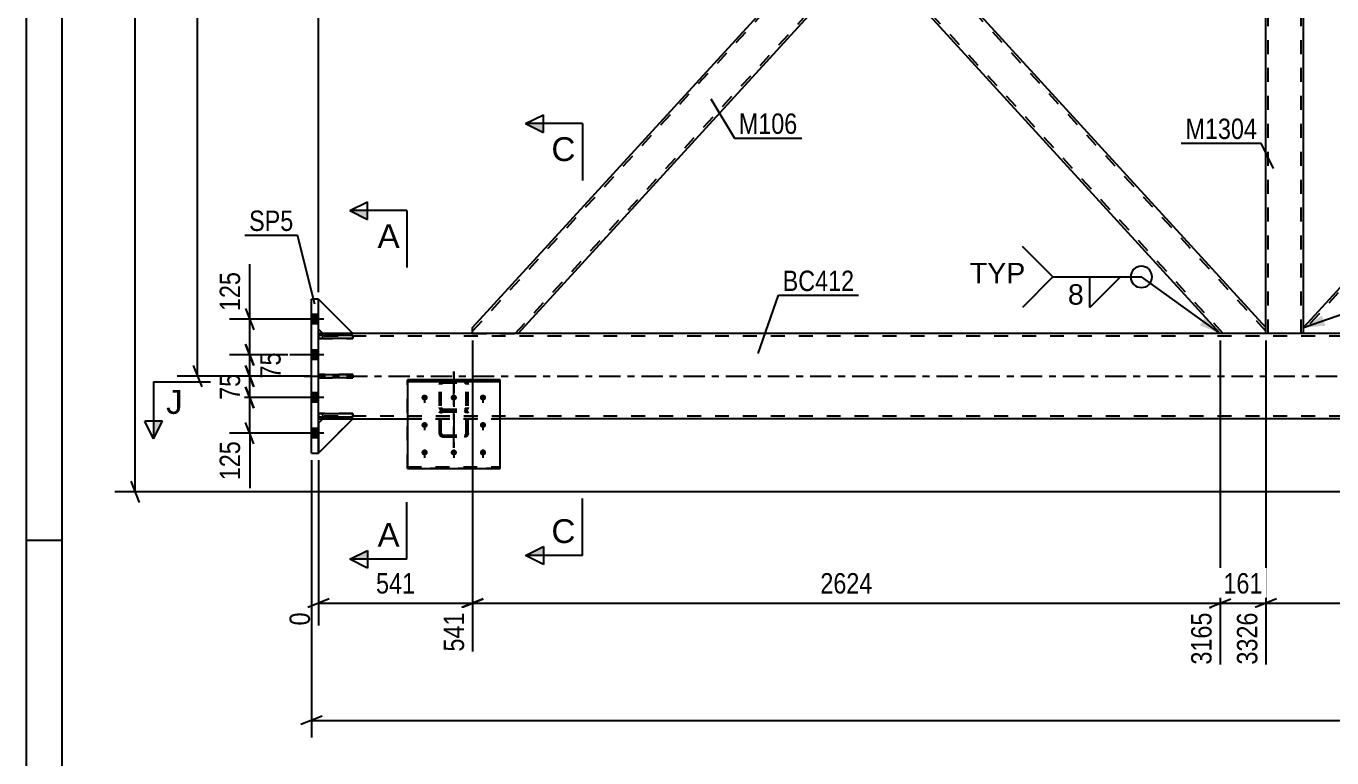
# Model space of a CAD drawing. Header units: millimetres. Extents: x -81 to 760, y -449 to 145.
# Drawn here: x -81.1 to 102.3, y -181.2 to -78.5 of the extents above; entities that cross this region are included whole.
import ezdxf

# ---------------------------------------------------------------- set-up
doc = ezdxf.new("R2010")
doc.units = ezdxf.units.MM
doc.linetypes.add('DXK_LINE_DOT2', pattern=[3.9198, 1.9599, -1.9599])
doc.linetypes.add('DXK_LINE_DOT3', pattern=[5.9187, 2.979, -0.9799, 0.9799, -0.9799])
doc.styles.add('Arial', font='ARIAL.TTF', dxfattribs={"height": 0.2})
doc.styles.add('Arial Narrow', font='ARIALN.TTF', dxfattribs={"height": 0.2})

# ---------------------------------------------------------------- blocks, each defined once
blk = doc.blocks.new('Unknown-122571161-1134')
at = {"color": 5, "linetype": 'Continuous'}
for p, q in [((-81.05, 145.34), (-81.05, -448.66)), ((-76.05, 140.34), (-76.05, -443.66)), ((-76.05, -150.66), (-81.05, -150.66))]:
    blk.add_line(p, q, dxfattribs=at)
blk = doc.blocks.new('Part-122571161-3397 - 3322')
at = {"color": 7, "linetype": 'DXK_LINE_DOT2'}
for p, q in [((-35.2, -132.86), (-40, -132.86)), ((-40, -132.86), (-40, -133.34)), ((-40, -133.34), (-35.2, -133.34)), ((-39.4, -133.34), (-39.4, -132.86)), ((-35.2, -133.34), (-35.2, -132.86))]:
    blk.add_line(p, q, dxfattribs=at)
blk = doc.blocks.new('Part-122571161-3412 - 3322')
at = {"color": 2, "linetype": 'Continuous'}
for p, q in [((-40, -127.84), (-40, -127.36)), ((-40, -127.36), (-35.2, -127.36)), ((-35.2, -127.84), (-40, -127.84)), ((-35.2, -127.36), (-35.2, -127.84))]:
    blk.add_line(p, q, dxfattribs=at)
at = {"color": 7, "linetype": 'DXK_LINE_DOT2'}
blk.add_line((-39.4, -127.84), (-39.4, -127.36), dxfattribs=at)
blk = doc.blocks.new('Part-122571161-3415 - 3322')
at = {"color": 2, "linetype": 'Continuous'}
for p, q in [((-40, -121), (-40, -116.8)), ((-40, -116.8), (-35.2, -121.6)), ((-39.4, -121.6), (-40, -121)), ((-35.2, -121.6), (-39.4, -121.6))]:
    blk.add_line(p, q, dxfattribs=at)
blk = doc.blocks.new('Part-122571161-3418 - 3322')
at = {"color": 7, "linetype": 'DXK_LINE_DOT2'}
for p, q in [((-40, -121), (-40, -116.8)), ((-40, -116.8), (-35.2, -121.6)), ((-39.4, -121.6), (-40, -121)), ((-35.2, -121.6), (-39.4, -121.6))]:
    blk.add_line(p, q, dxfattribs=at)
blk = doc.blocks.new('Bolt-122571161-3487 - 3322')
at = {"color": 1, "linetype": 'DXK_LINE_DOT2'}
for p, q in [((-25.1, -130.21), (-25.1, -131.35)), ((-21, -130.21), (-21, -131.35)), ((-16.9, -130.21), (-16.9, -131.35)), ((-25.1, -134.07), (-25.1, -135.2)), ((-16.9, -134.07), (-16.9, -135.2)), ((-25.1, -137.92), (-25.1, -139.05)), ((-21, -137.92), (-21, -139.05)), ((-16.9, -137.92), (-16.9, -139.05))]:
    blk.add_line(p, q, dxfattribs=at)
blk = doc.blocks.new('Part-122571161-3400 - 3322')
at = {"color": 7, "linetype": 'DXK_LINE_DOT2'}
for p, q in [((-35.2, -121.86), (-40, -121.86)), ((-40, -121.86), (-40, -122.34)), ((-40, -122.34), (-35.2, -122.34)), ((-39.4, -122.34), (-39.4, -121.86)), ((-35.2, -122.34), (-35.2, -121.86))]:
    blk.add_line(p, q, dxfattribs=at)
blk = doc.blocks.new('Part-122571161-3403 - 3322')
at = {"color": 7, "linetype": 'DXK_LINE_DOT2'}
for p, q in [((-35.2, -127.36), (-40, -127.36)), ((-40, -127.36), (-40, -127.84)), ((-40, -127.84), (-35.2, -127.84)), ((-39.4, -127.84), (-39.4, -127.36)), ((-35.2, -127.84), (-35.2, -127.36))]:
    blk.add_line(p, q, dxfattribs=at)
blk = doc.blocks.new('Part-122571161-3406 - 3322')
at = {"color": 2, "linetype": 'Continuous'}
for p, q in [((-40, -133.34), (-40, -132.86)), ((-40, -132.86), (-35.2, -132.86)), ((-35.2, -133.34), (-40, -133.34)), ((-35.2, -132.86), (-35.2, -133.34))]:
    blk.add_line(p, q, dxfattribs=at)
at = {"color": 7, "linetype": 'DXK_LINE_DOT2'}
blk.add_line((-39.4, -133.34), (-39.4, -132.86), dxfattribs=at)
blk = doc.blocks.new('Part-122571161-3409 - 3322')
at = {"color": 2, "linetype": 'Continuous'}
for p, q in [((-40, -122.34), (-40, -121.86)), ((-40, -121.86), (-35.2, -121.86)), ((-35.2, -122.34), (-40, -122.34)), ((-35.2, -121.86), (-35.2, -122.34))]:
    blk.add_line(p, q, dxfattribs=at)
at = {"color": 7, "linetype": 'DXK_LINE_DOT2'}
blk.add_line((-39.4, -122.34), (-39.4, -121.86), dxfattribs=at)
blk = doc.blocks.new('Part-122571161-3421 - 3322')
at = {"color": 2, "linetype": 'Continuous'}
for p, q in [((-39.4, -133.6), (-40, -134.2)), ((-40, -138.4), (-35.2, -133.6)), ((-39.4, -133.6), (-35.2, -133.6)), ((-40, -134.2), (-40, -138.4))]:
    blk.add_line(p, q, dxfattribs=at)
blk = doc.blocks.new('Part-122571161-3424 - 3322')
at = {"color": 7, "linetype": 'DXK_LINE_DOT2'}
for p, q in [((-39.4, -133.6), (-40, -134.2)), ((-40, -138.4), (-35.2, -133.6)), ((-35.2, -133.6), (-39.4, -133.6)), ((-40, -134.2), (-40, -138.4))]:
    blk.add_line(p, q, dxfattribs=at)
blk = doc.blocks.new('Bolt-122571161-3486 - 3322')
at = {"linetype": 'Continuous'}
for points in [[(-25.1, -130.2), (-25.01, -130.21), (-24.92, -130.23), (-24.84, -130.28), (-24.77, -130.33), (-24.72, -130.4), (-24.68, -130.48), (-24.66, -130.57), (-24.66, -130.65), (-24.68, -130.74), (-24.72, -130.82), (-24.77, -130.89), (-24.84, -130.94), (-24.92, -130.99), (-25.01, -131.01), (-25.1, -131.02), (-25.19, -131.01), (-25.28, -130.99), (-25.36, -130.94), (-25.43, -130.89), (-25.48, -130.82), (-25.52, -130.74), (-25.54, -130.65), (-25.54, -130.57), (-25.52, -130.48), (-25.48, -130.4), (-25.43, -130.33), (-25.36, -130.28), (-25.28, -130.23), (-25.19, -130.21)], [(-21, -130.2), (-20.91, -130.21), (-20.82, -130.23), (-20.74, -130.28), (-20.67, -130.33), (-20.62, -130.4), (-20.58, -130.48), (-20.56, -130.57), (-20.56, -130.65), (-20.58, -130.74), (-20.62, -130.82), (-20.67, -130.89), (-20.74, -130.94), (-20.82, -130.99), (-20.91, -131.01), (-21, -131.02), (-21.09, -131.01), (-21.18, -130.99), (-21.26, -130.94), (-21.33, -130.89), (-21.38, -130.82), (-21.42, -130.74), (-21.44, -130.65), (-21.44, -130.57), (-21.42, -130.48), (-21.38, -130.4), (-21.33, -130.33), (-21.26, -130.28), (-21.18, -130.23), (-21.09, -130.21)], [(-16.9, -130.2), (-16.81, -130.21), (-16.72, -130.23), (-16.64, -130.28), (-16.57, -130.33), (-16.52, -130.4), (-16.48, -130.48), (-16.46, -130.57), (-16.46, -130.65), (-16.48, -130.74), (-16.52, -130.82), (-16.57, -130.89), (-16.64, -130.94), (-16.72, -130.99), (-16.81, -131.01), (-16.9, -131.02), (-16.99, -131.01), (-17.08, -130.99), (-17.16, -130.94), (-17.23, -130.89), (-17.28, -130.82), (-17.32, -130.74), (-17.34, -130.65), (-17.34, -130.57), (-17.32, -130.48), (-17.28, -130.4), (-17.23, -130.33), (-17.16, -130.28), (-17.08, -130.23), (-16.99, -130.21)], [(-25.1, -134.05), (-25.01, -134.06), (-24.92, -134.09), (-24.84, -134.13), (-24.77, -134.19), (-24.72, -134.26), (-24.68, -134.34), (-24.66, -134.42), (-24.66, -134.51), (-24.68, -134.59), (-24.72, -134.67), (-24.77, -134.74), (-24.84, -134.8), (-24.92, -134.84), (-25.01, -134.87), (-25.1, -134.88), (-25.19, -134.87), (-25.28, -134.84), (-25.36, -134.8), (-25.43, -134.74), (-25.48, -134.67), (-25.52, -134.59), (-25.54, -134.51), (-25.54, -134.42), (-25.52, -134.34), (-25.48, -134.26), (-25.43, -134.19), (-25.36, -134.13), (-25.28, -134.09), (-25.19, -134.06)], [(-16.9, -134.05), (-16.81, -134.06), (-16.72, -134.09), (-16.64, -134.13), (-16.57, -134.19), (-16.52, -134.26), (-16.48, -134.34), (-16.46, -134.42), (-16.46, -134.51), (-16.48, -134.59), (-16.52, -134.67), (-16.57, -134.74), (-16.64, -134.8), (-16.72, -134.84), (-16.81, -134.87), (-16.9, -134.88), (-16.99, -134.87), (-17.08, -134.84), (-17.16, -134.8), (-17.23, -134.74), (-17.28, -134.67), (-17.32, -134.59), (-17.34, -134.51), (-17.34, -134.42), (-17.32, -134.34), (-17.28, -134.26), (-17.23, -134.19), (-17.16, -134.13), (-17.08, -134.09), (-16.99, -134.06)], [(-25.1, -137.9), (-25.01, -137.91), (-24.92, -137.94), (-24.84, -137.98), (-24.77, -138.04), (-24.72, -138.11), (-24.68, -138.19), (-24.66, -138.27), (-24.66, -138.36), (-24.68, -138.44), (-24.72, -138.52), (-24.77, -138.59), (-24.84, -138.65), (-24.92, -138.69), (-25.01, -138.72), (-25.1, -138.73), (-25.19, -138.72), (-25.28, -138.69), (-25.36, -138.65), (-25.43, -138.59), (-25.48, -138.52), (-25.52, -138.44), (-25.54, -138.36), (-25.54, -138.27), (-25.52, -138.19), (-25.48, -138.11), (-25.43, -138.04), (-25.36, -137.98), (-25.28, -137.94), (-25.19, -137.91)], [(-21, -137.9), (-20.91, -137.91), (-20.82, -137.94), (-20.74, -137.98), (-20.67, -138.04), (-20.62, -138.11), (-20.58, -138.19), (-20.56, -138.27), (-20.56, -138.36), (-20.58, -138.44), (-20.62, -138.52), (-20.67, -138.59), (-20.74, -138.65), (-20.82, -138.69), (-20.91, -138.72), (-21, -138.73), (-21.09, -138.72), (-21.18, -138.69), (-21.26, -138.65), (-21.33, -138.59), (-21.38, -138.52), (-21.42, -138.44), (-21.44, -138.36), (-21.44, -138.27), (-21.42, -138.19), (-21.38, -138.11), (-21.33, -138.04), (-21.26, -137.98), (-21.18, -137.94), (-21.09, -137.91)], [(-16.9, -137.9), (-16.81, -137.91), (-16.72, -137.94), (-16.64, -137.98), (-16.57, -138.04), (-16.52, -138.11), (-16.48, -138.19), (-16.46, -138.27), (-16.46, -138.36), (-16.48, -138.44), (-16.52, -138.52), (-16.57, -138.59), (-16.64, -138.65), (-16.72, -138.69), (-16.81, -138.72), (-16.9, -138.73), (-16.99, -138.72), (-17.08, -138.69), (-17.16, -138.65), (-17.23, -138.59), (-17.28, -138.52), (-17.32, -138.44), (-17.34, -138.36), (-17.34, -138.27), (-17.32, -138.19), (-17.28, -138.11), (-17.23, -138.04), (-17.16, -137.98), (-17.08, -137.94), (-16.99, -137.91)]]:
    blk.add_hatch(color=1, dxfattribs=at).paths.add_polyline_path(points)
at = {"color": 1, "linetype": 'Continuous'}
for p, q in [((-25.1, -130.21), (-25.1, -131.35)), ((-21, -130.21), (-21, -131.35)), ((-16.9, -130.21), (-16.9, -131.35)), ((-25.1, -134.07), (-25.1, -135.2)), ((-16.9, -134.07), (-16.9, -135.2)), ((-25.1, -137.92), (-25.1, -139.05)), ((-21, -137.92), (-21, -139.05)), ((-16.9, -137.92), (-16.9, -139.05))]:
    blk.add_line(p, q, dxfattribs=at)
blk = doc.blocks.new('Bolt-122571161-3495 - 3322')
at = {"linetype": 'Continuous'}
for points in [[(-41, -118.94), (-41, -120.26), (-40, -120.26), (-40, -118.94)], [(-41, -118.94), (-41, -120.26), (-40, -120.26), (-40, -118.94)], [(-41, -118.94), (-41, -120.26), (-40, -120.26), (-40, -118.94)], [(-41, -123.94), (-41, -125.26), (-40, -125.26), (-40, -123.94)], [(-41, -123.94), (-41, -125.26), (-40, -125.26), (-40, -123.94)], [(-41, -129.94), (-41, -131.26), (-40, -131.26), (-40, -129.94)], [(-41, -129.94), (-41, -131.26), (-40, -131.26), (-40, -129.94)], [(-41, -134.94), (-41, -136.26), (-40, -136.26), (-40, -134.94)], [(-41, -134.94), (-41, -136.26), (-40, -136.26), (-40, -134.94)], [(-41, -134.94), (-41, -136.26), (-40, -136.26), (-40, -134.94)]]:
    blk.add_hatch(color=1, dxfattribs=at).paths.add_polyline_path(points)
at = {"color": 1, "linetype": 'Continuous'}
for p, q in [((-40, -118.94), (-41, -118.94)), ((-40, -118.94), (-41, -118.94)), ((-40, -118.94), (-41, -118.94)), ((-39.24, -119.6), (-44, -119.6)), ((-39.24, -119.6), (-44, -119.6)), ((-39.24, -119.6), (-44, -119.6)), ((-40, -120.26), (-41, -120.26)), ((-40, -120.26), (-41, -120.26)), ((-40, -120.26), (-41, -120.26)), ((-39.24, -124.6), (-44, -124.6)), ((-39.24, -124.6), (-44, -124.6)), ((-40, -123.94), (-41, -123.94)), ((-40, -123.94), (-41, -123.94)), ((-40, -125.26), (-41, -125.26)), ((-40, -125.26), (-41, -125.26)), ((-40, -129.94), (-41, -129.94)), ((-40, -129.94), (-41, -129.94)), ((-39.24, -130.6), (-44, -130.6)), ((-39.24, -130.6), (-44, -130.6)), ((-40, -131.26), (-41, -131.26)), ((-40, -131.26), (-41, -131.26)), ((-39.24, -135.6), (-44, -135.6)), ((-39.24, -135.6), (-44, -135.6)), ((-39.24, -135.6), (-44, -135.6)), ((-40, -134.94), (-41, -134.94)), ((-40, -134.94), (-41, -134.94)), ((-40, -134.94), (-41, -134.94)), ((-40, -136.26), (-41, -136.26)), ((-40, -136.26), (-41, -136.26)), ((-40, -136.26), (-41, -136.26))]:
    blk.add_line(p, q, dxfattribs=at)
blk = doc.blocks.new('Part-122571161-3526 - 3322')
at = {"color": 2, "linetype": 'Continuous'}
for p, q in [((578.17, -121.6), (-40, -121.6)), ((-40, -133.6), (-39.4, -133.6)), ((-35.2, -133.6), (-27.5, -133.6)), ((196.29, -133.6), (-14.5, -133.6))]:
    blk.add_line(p, q, dxfattribs=at)
at = {"color": 7, "linetype": 'DXK_LINE_DOT2'}
for p, q in [((-40, -133.6), (-40, -121.6)), ((578.17, -122), (-40, -122)), ((578.17, -133.2), (-40, -133.2)), ((-39.4, -133.6), (-35.2, -133.6)), ((578.17, -133.6), (-27.5, -133.6)), ((-27.5, -133.6), (-14.5, -133.6))]:
    blk.add_line(p, q, dxfattribs=at)
at = {"color": 7, "linetype": 'DXK_LINE_DOT3'}
blk.add_line((-42, -127.6), (578.17, -127.6), dxfattribs=at)
blk = doc.blocks.new('Part-122571161-3677 - 3322')
at = {"color": 7, "linetype": 'DXK_LINE_DOT2'}
for p, q in [((-22.7, -128.3), (-22.52, -128.26)), ((-22.52, -128.26), (-19.48, -128.26)), ((-19.48, -128.26), (-19.3, -128.3)), ((-23, -128.77), (-22.96, -128.58)), ((-23, -135.67), (-23, -128.77)), ((-22.74, -128.67), (-22.76, -128.77)), ((-22.76, -135.67), (-22.76, -128.77)), ((-22.69, -128.59), (-22.74, -128.67)), ((-22.61, -128.54), (-22.69, -128.59)), ((-22.52, -128.52), (-22.61, -128.54)), ((-22.52, -128.52), (-19.48, -128.52)), ((-19.39, -128.54), (-19.48, -128.52)), ((-19.31, -128.59), (-19.39, -128.54)), ((-19.26, -128.67), (-19.31, -128.59)), ((-19.24, -128.77), (-19.26, -128.67)), ((-19.24, -135.67), (-19.24, -128.77)), ((-19.04, -128.58), (-19, -128.77)), ((-19, -135.67), (-19, -128.77)), ((-22.96, -132.2), (-23, -132.01)), ((-22.76, -132.01), (-22.74, -132.1)), ((-19.26, -132.1), (-19.24, -132.01)), ((-19, -132.01), (-19.04, -132.2)), ((-22.96, -132.64), (-23, -132.82)), ((-22.86, -132.5), (-22.96, -132.64)), ((-22.7, -132.4), (-22.86, -132.5)), ((-22.76, -132.82), (-22.74, -132.73)), ((-22.74, -132.1), (-22.69, -132.19)), ((-22.74, -132.73), (-22.69, -132.66)), ((-22.52, -132.36), (-22.7, -132.4)), ((-22.52, -132.52), (-22.7, -132.48)), ((-22.69, -132.19), (-22.61, -132.24)), ((-22.69, -132.66), (-22.61, -132.61)), ((-22.61, -132.24), (-22.52, -132.26)), ((-22.61, -132.61), (-22.52, -132.59)), ((-22.52, -132.26), (-19.48, -132.26)), ((-22.52, -132.36), (-19.48, -132.36)), ((-22.52, -132.52), (-19.48, -132.52)), ((-22.52, -132.59), (-19.48, -132.59)), ((-19.48, -132.26), (-19.39, -132.24)), ((-19.3, -132.4), (-19.48, -132.36)), ((-19.3, -132.48), (-19.48, -132.52)), ((-19.48, -132.59), (-19.39, -132.61)), ((-19.39, -132.24), (-19.31, -132.19)), ((-19.39, -132.61), (-19.31, -132.66)), ((-19.31, -132.19), (-19.26, -132.1)), ((-19.31, -132.66), (-19.26, -132.73)), ((-19.14, -132.5), (-19.3, -132.4)), ((-19.26, -132.73), (-19.24, -132.82)), ((-19.04, -132.64), (-19.14, -132.5)), ((-19, -132.82), (-19.04, -132.64)), ((-23, -135.67), (-22.96, -135.85)), ((-22.74, -135.76), (-22.76, -135.67)), ((-19.24, -135.67), (-19.26, -135.76)), ((-19.04, -135.85), (-19, -135.67)), ((-22.96, -135.85), (-22.86, -135.99)), ((-22.86, -135.99), (-22.7, -136.09)), ((-22.69, -135.83), (-22.74, -135.76)), ((-22.7, -136.09), (-22.52, -136.12)), ((-22.61, -135.88), (-22.69, -135.83)), ((-22.52, -135.9), (-22.61, -135.88)), ((-22.52, -135.9), (-19.48, -135.9)), ((-22.52, -136.12), (-19.48, -136.12)), ((-19.39, -135.88), (-19.48, -135.9)), ((-19.48, -136.12), (-19.3, -136.09)), ((-19.31, -135.83), (-19.39, -135.88)), ((-19.26, -135.76), (-19.31, -135.83)), ((-19.3, -136.09), (-19.14, -135.99)), ((-19.14, -135.99), (-19.04, -135.85))]:
    blk.add_line(p, q, dxfattribs=at)
at = {"color": 7, "linetype": 'DXK_LINE_DOT3'}
blk.add_line((-21, -126.97), (-21, -137.66), dxfattribs=at)
at = {"color": 7, "linetype": 'DXK_LINE_DOT2'}
for centre, start, end in [((-22.5, -128.75), 114.3199, 159.2417), ((-19.5, -128.75), 20.7583, 65.6801), ((-22.5, -132.03), 200.7583, 245.6801), ((-19.5, -132.03), 294.3199, 339.2417)]:
    blk.add_arc(centre, 0.496, start, end, dxfattribs=at)
blk = doc.blocks.new('Part-122571161-3568 - 3322')
at = {"color": 2, "linetype": 'Continuous'}
for p, q in [((-14.5, -128.14), (-27.5, -128.14)), ((-27.5, -128.14), (-27.5, -140.57)), ((-14.5, -140.57), (-14.5, -128.14)), ((-27.5, -128.36), (-14.5, -128.36)), ((-27.5, -140.57), (-14.5, -140.57))]:
    blk.add_line(p, q, dxfattribs=at)
at = {"color": 7, "linetype": 'DXK_LINE_DOT2'}
blk.add_line((-27.5, -140.35), (-14.5, -140.35), dxfattribs=at)
blk = doc.blocks.new('Part-122571161-3571 - 3322')
at = {"color": 7, "linetype": 'DXK_LINE_DOT2'}
for p, q in [((-27.5, -140.57), (-27.5, -128.14)), ((-14.5, -128.14), (-27.5, -128.14)), ((-14.5, -140.57), (-14.5, -128.14)), ((-27.5, -128.36), (-14.5, -128.36)), ((-27.5, -140.35), (-14.5, -140.35)), ((-14.5, -140.57), (-27.5, -140.57))]:
    blk.add_line(p, q, dxfattribs=at)
blk = doc.blocks.new('Part-122571161-3574 - 3322')
at = {"color": 7, "linetype": 'DXK_LINE_DOT2'}
for p, q in [((-22.52, -128.26), (-22.7, -128.3)), ((-22.52, -128.26), (-19.48, -128.26)), ((-19.3, -128.3), (-19.48, -128.26)), ((-22.96, -128.58), (-23, -128.77)), ((-23, -135.67), (-23, -128.77)), ((-22.76, -128.77), (-22.74, -128.67)), ((-22.76, -135.67), (-22.76, -128.77)), ((-22.74, -128.67), (-22.69, -128.59)), ((-22.69, -128.59), (-22.61, -128.54)), ((-22.61, -128.54), (-22.52, -128.52)), ((-22.52, -128.52), (-19.48, -128.52)), ((-19.48, -128.52), (-19.39, -128.54)), ((-19.39, -128.54), (-19.31, -128.59)), ((-19.31, -128.59), (-19.26, -128.67)), ((-19.26, -128.67), (-19.24, -128.77)), ((-19.24, -135.67), (-19.24, -128.77)), ((-19, -128.77), (-19.04, -128.58)), ((-19, -135.67), (-19, -128.77)), ((-23, -132.01), (-22.96, -132.2)), ((-22.74, -132.1), (-22.76, -132.01)), ((-19.24, -132.01), (-19.26, -132.1)), ((-19.04, -132.2), (-19, -132.01)), ((-23, -132.82), (-22.96, -132.64)), ((-22.96, -132.64), (-22.86, -132.5)), ((-22.86, -132.5), (-22.7, -132.4)), ((-22.74, -132.73), (-22.76, -132.82)), ((-22.69, -132.19), (-22.74, -132.1)), ((-22.69, -132.66), (-22.74, -132.73)), ((-22.7, -132.4), (-22.52, -132.37)), ((-22.7, -132.48), (-22.52, -132.52)), ((-22.61, -132.24), (-22.69, -132.19)), ((-22.61, -132.61), (-22.69, -132.66)), ((-22.52, -132.26), (-22.61, -132.24)), ((-22.52, -132.59), (-22.61, -132.61)), ((-22.52, -132.26), (-19.48, -132.26)), ((-22.52, -132.37), (-19.48, -132.37)), ((-22.52, -132.52), (-19.48, -132.52)), ((-22.52, -132.59), (-19.48, -132.59)), ((-19.39, -132.24), (-19.48, -132.26)), ((-19.48, -132.37), (-19.3, -132.4)), ((-19.48, -132.52), (-19.3, -132.48)), ((-19.39, -132.61), (-19.48, -132.59)), ((-19.31, -132.19), (-19.39, -132.24)), ((-19.31, -132.66), (-19.39, -132.61)), ((-19.26, -132.1), (-19.31, -132.19)), ((-19.26, -132.73), (-19.31, -132.66)), ((-19.3, -132.4), (-19.14, -132.5)), ((-19.24, -132.82), (-19.26, -132.73)), ((-19.14, -132.5), (-19.04, -132.64)), ((-19.04, -132.64), (-19, -132.82)), ((-22.96, -135.85), (-23, -135.67)), ((-22.76, -135.67), (-22.74, -135.76)), ((-19.26, -135.76), (-19.24, -135.67)), ((-19, -135.67), (-19.04, -135.85)), ((-22.86, -135.99), (-22.96, -135.85)), ((-22.7, -136.09), (-22.86, -135.99)), ((-22.74, -135.76), (-22.69, -135.83)), ((-22.52, -136.12), (-22.7, -136.09)), ((-22.69, -135.83), (-22.61, -135.88)), ((-22.61, -135.88), (-22.52, -135.9)), ((-22.52, -135.9), (-19.48, -135.9)), ((-22.52, -136.12), (-19.48, -136.12)), ((-19.48, -135.9), (-19.39, -135.88)), ((-19.3, -136.09), (-19.48, -136.12)), ((-19.39, -135.88), (-19.31, -135.83)), ((-19.31, -135.83), (-19.26, -135.76)), ((-19.14, -135.99), (-19.3, -136.09)), ((-19.04, -135.85), (-19.14, -135.99))]:
    blk.add_line(p, q, dxfattribs=at)
at = {"color": 7, "linetype": 'DXK_LINE_DOT3'}
blk.add_line((-21, -137.66), (-21, -126.97), dxfattribs=at)
at = {"color": 7, "linetype": 'DXK_LINE_DOT2'}
for centre, start, end in [((-22.5, -128.75), 114.32, 159.2417), ((-19.5, -128.75), 20.7583, 65.68), ((-22.5, -132.03), 200.7583, 245.68), ((-19.5, -132.03), 294.32, 339.2417)]:
    blk.add_arc(centre, 0.496, start, end, dxfattribs=at)
blk = doc.blocks.new('Part-122571161-3612 - 3322')
at = {"color": 2, "linetype": 'Continuous'}
for p, q in [((-41, -138.4), (-41, -116.8)), ((-40, -116.8), (-41, -116.8)), ((-40, -138.4), (-40, -116.8)), ((-41, -138.4), (-40, -138.4))]:
    blk.add_line(p, q, dxfattribs=at)
blk = doc.blocks.new('Part-122571161-3662 - 3322')
at = {"color": 2, "linetype": 'Continuous'}
for p, q in [((37.77, -67.24), (40.91, -63.8)), ((93.03, -120.8), (40.91, -63.8)), ((37.33, -67.71), (37.77, -67.24)), ((86.6, -121.6), (37.33, -67.71)), ((93.03, -121.6), (93.03, -120.8))]:
    blk.add_line(p, q, dxfattribs=at)
at = {"color": 7, "linetype": 'DXK_LINE_DOT2'}
for p, q in [((93.03, -121.27), (40.69, -64.04)), ((37.37, -67.68), (37.77, -67.24)), ((37.55, -67.48), (37.57, -67.46)), ((87.04, -121.6), (37.55, -67.48)), ((93.03, -121.6), (86.6, -121.6)), ((93.03, -121.6), (93.03, -121.57))]:
    blk.add_line(p, q, dxfattribs=at)
blk = doc.blocks.new('Part-122571161-3702 - 3322')
at = {"color": 7, "linetype": 'DXK_LINE_DOT2'}
for p, q in [((98.31, -6), (93.03, -6)), ((93.03, -6.8), (93.03, -6)), ((93.35, -121.6), (93.35, -6)), ((97.99, -121.6), (97.99, -6)), ((98.31, -6.8), (98.31, -6)), ((93.03, -121.6), (93.03, -120.8)), ((98.31, -121.6), (98.31, -120.8)), ((98.31, -121.6), (93.03, -121.6))]:
    blk.add_line(p, q, dxfattribs=at)
at = {"color": 2, "linetype": 'Continuous'}
for p, q in [((93.03, -120.8), (93.03, -6.8)), ((98.31, -120.8), (98.31, -6.8))]:
    blk.add_line(p, q, dxfattribs=at)
blk = doc.blocks.new('Part-122571161-3752 - 3322')
at = {"color": 7, "linetype": 'DXK_LINE_DOT2'}
for p, q in [((203.7, -6), (98.31, -121.27)), ((209.69, -6.33), (104.3, -121.6)), ((209.69, -6), (203.27, -6)), ((209.69, -6.48), (209.69, -6)), ((154, -59.89), (150.42, -63.8)), ((157.58, -63.8), (154, -67.71)), ((104.73, -121.6), (98.31, -121.6))]:
    blk.add_line(p, q, dxfattribs=at)
at = {"color": 2, "linetype": 'Continuous'}
for p, q in [((203.27, -6), (154, -59.89)), ((209.69, -6.8), (157.58, -63.8)), ((209.69, -6.52), (209.69, -6.48)), ((209.69, -6.8), (209.69, -6.52)), ((150.42, -63.8), (98.31, -120.8)), ((154, -67.71), (104.73, -121.6)), ((98.31, -121.6), (98.31, -120.8))]:
    blk.add_line(p, q, dxfattribs=at)
blk = doc.blocks.new('Part-122571161-3757 - 3322')
at = {"color": 2, "linetype": 'Continuous'}
for p, q in [((-18.36, -120.8), (86.6, -6)), ((93.03, -6.8), (40.91, -63.8)), ((93.03, -6.8), (93.03, -6)), ((-11.94, -121.6), (37.33, -67.71)), ((-18.36, -121.6), (-18.36, -120.8))]:
    blk.add_line(p, q, dxfattribs=at)
at = {"color": 7, "linetype": 'DXK_LINE_DOT2'}
for p, q in [((-18.36, -121.27), (87.04, -6)), ((-12.37, -121.6), (93.03, -6.33)), ((93.03, -6), (86.6, -6)), ((37.33, -67.71), (40.91, -63.8)), ((-18.36, -121.41), (-18.36, -121.39)), ((-18.36, -121.6), (-11.94, -121.6))]:
    blk.add_line(p, q, dxfattribs=at)
blk = doc.blocks.new('StraightDimension-122571161-3794 - 3322')
at = {"color": 7, "linetype": 'Continuous'}
for p, q in [((-50.26, -129.1), (-49.06, -132.1)), ((-43.55, -130.6), (-52.51, -130.6)), ((-49.66, -135.6), (-49.66, -130.6)), ((-43.55, -135.6), (-52.51, -135.6)), ((-49.06, -137.1), (-50.26, -134.1))]:
    blk.add_line(p, q, dxfattribs=at)
at = {"color": 0}
blk.add_wipeout([(-50.41, -136.12), (-54.61, -136.12), (-54.61, -142.81), (-50.41, -142.81)], dxfattribs=at)
at = {"color": 7, "linetype": 'Continuous'}
blk.add_line((-49.66, -135.6), (-49.66, -143.33), dxfattribs=at)
blk.add_line((-49.66, -135.6), (-49.66, -143.33), dxfattribs=at)
at = {"color": 3, "style": 'Arial Narrow'}
blk.add_text('125', height=2.863, rotation=90.0002, dxfattribs=at).set_placement((-51.01, -142.21))
blk = doc.blocks.new('StraightDimension-122571161-3776 - 3322')
at = {"color": 7, "linetype": 'Continuous'}
for p, q in [((-44.29, -124.6), (-52.06, -124.6)), ((-50.26, -123.1), (-49.06, -126.1)), ((-49.66, -127.6), (-49.66, -124.6)), ((-49.06, -129.1), (-50.26, -126.1)), ((-41, -127.6), (-52.06, -127.6))]:
    blk.add_line(p, q, dxfattribs=at)
at = {"color": 0}
blk.add_wipeout([(-44.71, -123.67), (-48.91, -123.67), (-48.91, -128.53), (-44.71, -128.53)], dxfattribs=at)
at = {"color": 3, "style": 'Arial Narrow'}
blk.add_text('75', height=2.863, rotation=90.0002, dxfattribs=at).set_placement((-45.31, -127.93))
blk = doc.blocks.new('StraightDimension-122571161-7955 - 3322')
at = {"color": 7, "linetype": 'Continuous'}
for p, q in [((-18.36, -122.6), (-18.36, -166.25)), ((86.6, -122.6), (86.6, -168.08)), ((-16.86, -158.86), (-19.86, -160.06)), ((-18.36, -159.46), (86.6, -159.46)), ((85.1, -160.06), (88.1, -158.86))]:
    blk.add_line(p, q, dxfattribs=at)
at = {"color": 0}
blk.add_wipeout([(38.38, -158.71), (38.38, -154.51), (29.87, -154.51), (29.87, -158.71)], dxfattribs=at)
at = {"color": 0, "linetype": 'Continuous'}
blk.add_wipeout([(86, -160.16), (81.8, -160.16), (81.8, -168.68), (86, -168.68)], dxfattribs=at)
at = {"color": 3, "style": 'Arial Narrow'}
blk.add_text('2624', height=2.863, dxfattribs=at).set_placement((30.47, -158.11))
at = {"color": 3, "linetype": 'Continuous', "style": 'Arial Narrow'}
blk.add_text('3165', height=2.863, rotation=90.0002, dxfattribs=at).set_placement((85.4, -168.08))
blk = doc.blocks.new('StraightDimension-122571161-7956 - 3322')
at = {"color": 7, "linetype": 'Continuous'}
for p, q in [((-18.36, -122.6), (-18.36, -166.25)), ((-40, -139.4), (-40, -162.59)), ((-38.5, -158.86), (-41.5, -160.06)), ((-40, -159.46), (-18.36, -159.46)), ((-19.86, -160.06), (-16.86, -158.86))]:
    blk.add_line(p, q, dxfattribs=at)
at = {"color": 0}
blk.add_wipeout([(-25.84, -158.71), (-25.84, -154.51), (-32.52, -154.51), (-32.52, -158.71)], dxfattribs=at)
at = {"color": 0, "linetype": 'Continuous'}
for points in [[(-40.6, -160.16), (-44.8, -160.16), (-44.8, -163.19), (-40.6, -163.19)], [(-18.96, -160.16), (-23.16, -160.16), (-23.16, -166.85), (-18.96, -166.85)]]:
    blk.add_wipeout(points, dxfattribs=at)
at = {"color": 3, "style": 'Arial Narrow'}
blk.add_text('541', height=2.863, dxfattribs=at).set_placement((-31.92, -158.11))
at = {"color": 3, "linetype": 'Continuous', "style": 'Arial Narrow'}
for s, height, p in [('0', 2.86, (-41.2, -162.59)), ('541', 2.863, (-19.56, -166.25))]:
    blk.add_text(s, height=height, rotation=90.0002, dxfattribs=at).set_placement(p)
blk = doc.blocks.new('StraightDimension-122571161-3785 - 3322')
at = {"color": 7, "linetype": 'Continuous'}
for p, q in [((-50.26, -126.1), (-49.06, -129.1)), ((-41, -127.6), (-52.51, -127.6)), ((-49.66, -130.6), (-49.66, -127.6)), ((-49.06, -132.1), (-50.26, -129.1)), ((-43.55, -130.6), (-52.51, -130.6))]:
    blk.add_line(p, q, dxfattribs=at)
at = {"color": 0}
blk.add_wipeout([(-50.41, -126.67), (-54.61, -126.67), (-54.61, -131.53), (-50.41, -131.53)], dxfattribs=at)
at = {"color": 3, "style": 'Arial Narrow'}
blk.add_text('75', height=2.863, rotation=90.0002, dxfattribs=at).set_placement((-51.01, -130.93))
blk = doc.blocks.new('StraightDimension-122571161-3886 - 3322')
at = {"color": 7, "linetype": 'Continuous'}
for p, q in [((0, -7), (0, -55.95)), ((-40, -115.8), (-40, -50.7)), ((-38.5, -52.95), (-41.5, -54.15)), ((-1.5, -54.15), (1.5, -52.95)), ((-40, -53.55), (0, -53.55))]:
    blk.add_line(p, q, dxfattribs=at)
at = {"color": 0}
blk.add_wipeout([(-15.74, -52.8), (-15.74, -48.6), (-24.26, -48.6), (-24.26, -52.8)], dxfattribs=at)
at = {"color": 3, "style": 'Arial Narrow'}
blk.add_text('1000', height=2.863, dxfattribs=at).set_placement((-23.66, -52.2))
blk = doc.blocks.new('StraightDimension-122571161-3766 - 3322')
at = {"color": 7, "linetype": 'Continuous'}
for p, q in [((-50.26, -118.1), (-49.06, -121.1)), ((-44, -119.6), (-52.51, -119.6)), ((-49.66, -124.6), (-49.66, -119.6)), ((-44.29, -124.6), (-52.51, -124.6)), ((-49.06, -126.1), (-50.26, -123.1))]:
    blk.add_line(p, q, dxfattribs=at)
at = {"color": 0}
blk.add_wipeout([(-50.41, -112.39), (-54.61, -112.39), (-54.61, -119.07), (-50.41, -119.07)], dxfattribs=at)
at = {"color": 7, "linetype": 'Continuous'}
blk.add_line((-49.66, -119.6), (-49.66, -111.87), dxfattribs=at)
blk.add_line((-49.66, -119.6), (-49.66, -111.87), dxfattribs=at)
at = {"color": 3, "style": 'Arial Narrow'}
blk.add_text('125', height=2.863, rotation=90.0002, dxfattribs=at).set_placement((-51.01, -118.47))
blk = doc.blocks.new('StraightDimension-122571161-3899 - 3322')
at = {"color": 7, "linetype": 'Continuous'}
for p, q in [((-1, 0), (-59.84, 0)), ((-56.39, -1.5), (-57.59, 1.5)), ((-56.99, -127.6), (-56.99, 0)), ((-57.59, -126.1), (-56.39, -129.1)), ((-41, -127.6), (-59.84, -127.6))]:
    blk.add_line(p, q, dxfattribs=at)
at = {"color": 0}
blk.add_wipeout([(-57.74, -59.54), (-61.94, -59.54), (-61.94, -68.06), (-57.74, -68.06)], dxfattribs=at)
at = {"color": 3, "style": 'Arial Narrow'}
blk.add_text('3190', height=2.863, rotation=90.0002, dxfattribs=at).set_placement((-58.34, -67.46))
blk = doc.blocks.new('StraightDimension-122571161-4541 - 3322')
at = {"color": 7, "linetype": 'Continuous'}
for p, q in [((-65.76, -143.83), (-65.76, 6)), ((-66.36, -142.33), (-65.16, -145.33)), ((204.83, -143.83), (-68.61, -143.83))]:
    blk.add_line(p, q, dxfattribs=at)
blk = doc.blocks.new('StraightDimension-122571161-4549 - 3322')
at = {"color": 7, "linetype": 'Continuous'}
for p, q in [((-41, -139.4), (-41, -178.31)), ((-39.5, -175.31), (-42.5, -176.51)), ((-41, -175.91), (597.27, -175.91))]:
    blk.add_line(p, q, dxfattribs=at)
blk = doc.blocks.new('StraightDimension-122571161-7953 - 3322')
at = {"color": 7, "linetype": 'Continuous'}
for p, q in [((93.03, -122.6), (93.03, -168.08)), ((203.27, -122.6), (203.27, -168.08)), ((94.53, -158.86), (91.53, -160.06)), ((93.03, -159.46), (203.27, -159.46)), ((201.77, -160.06), (204.77, -158.86))]:
    blk.add_line(p, q, dxfattribs=at)
at = {"color": 0}
blk.add_wipeout([(152.41, -158.71), (152.41, -154.51), (143.89, -154.51), (143.89, -158.71)], dxfattribs=at)
at = {"color": 0, "linetype": 'Continuous'}
blk.add_wipeout([(202.67, -160.16), (198.47, -160.16), (198.47, -168.68), (202.67, -168.68)], dxfattribs=at)
at = {"color": 3, "style": 'Arial Narrow'}
blk.add_text('2756', height=2.863, dxfattribs=at).set_placement((144.49, -158.11))
at = {"color": 3, "linetype": 'Continuous', "style": 'Arial Narrow'}
blk.add_text('6082', height=2.863, rotation=90.0002, dxfattribs=at).set_placement((202.07, -168.08))
blk = doc.blocks.new('StraightDimension-122571161-7954 - 3322')
at = {"color": 7, "linetype": 'Continuous'}
for p, q in [((86.6, -122.6), (86.6, -168.08)), ((93.03, -122.6), (93.03, -168.08)), ((85.1, -160.06), (88.1, -158.86)), ((86.6, -159.46), (93.03, -159.46)), ((94.53, -158.86), (91.53, -160.06))]:
    blk.add_line(p, q, dxfattribs=at)
at = {"color": 0}
blk.add_wipeout([(93.16, -158.71), (93.16, -154.51), (86.47, -154.51), (86.47, -158.71)], dxfattribs=at)
at = {"color": 0, "linetype": 'Continuous'}
blk.add_wipeout([(92.43, -160.16), (88.23, -160.16), (88.23, -168.68), (92.43, -168.68)], dxfattribs=at)
at = {"color": 3, "style": 'Arial Narrow'}
blk.add_text('161', height=2.863, dxfattribs=at).set_placement((87.07, -158.11))
at = {"color": 3, "linetype": 'Continuous', "style": 'Arial Narrow'}
blk.add_text('3326', height=2.863, rotation=90.0002, dxfattribs=at).set_placement((91.83, -168.08))
blk = doc.blocks.new('SectionMark-122571161-4596 - 3322')
at = {"linetype": 'Continuous'}
for points in [[(-8.42, -92.17), (-8.42, -93.42), (-10.92, -92.17)], [(-8.42, -151.52), (-8.42, -152.77), (-10.92, -152.77)]]:
    blk.add_hatch(color=6, dxfattribs=at).paths.add_polyline_path(points)
at = {"color": 6, "linetype": 'Continuous'}
for p, q in [((-10.92, -92.17), (-8.42, -90.92)), ((-8.42, -93.42), (-8.42, -90.92)), ((-2.92, -92.17), (-10.92, -92.17)), ((-10.92, -92.17), (-8.42, -93.42)), ((-2.92, -92.17), (-2.92, -100.17)), ((-2.92, -152.77), (-2.92, -144.77)), ((-10.92, -152.77), (-8.42, -151.52)), ((-8.42, -151.52), (-8.42, -154.02)), ((-2.92, -152.77), (-10.92, -152.77)), ((-8.42, -154.02), (-10.92, -152.77))]:
    blk.add_line(p, q, dxfattribs=at)
at = {"color": 0, "linetype": 'Continuous'}
for points in [[(-3.92, -97.42), (-3.92, -93.92), (-7.29, -93.92), (-7.29, -97.42)], [(-3.92, -151.02), (-3.92, -147.52), (-7.29, -147.52), (-7.29, -151.02)]]:
    blk.add_wipeout(points, dxfattribs=at)
at = {"color": 3, "linetype": 'Continuous', "style": 'Arial'}
for p in [(-7.29, -97.42), (-7.29, -151.02)]:
    blk.add_text('C', height=3.34, dxfattribs=at).set_placement(p)
blk = doc.blocks.new('Mark-122571161-3522 - 3322')
at = {"color": 0}
blk.add_wipeout([(35.22, -115.66), (35.22, -112.66), (25.18, -112.66), (25.18, -115.66)], dxfattribs=at)
blk.add_wipeout([(35.22, -115.66), (35.22, -112.66), (25.18, -112.66), (25.18, -115.66)], dxfattribs=at)
at = {"color": 30, "linetype": 'Continuous'}
for p, q in [((21.74, -124.44), (24.58, -116.26)), ((24.58, -116.26), (35.82, -116.26))]:
    blk.add_line(p, q, dxfattribs=at)
at = {"color": 3, "style": 'Arial Narrow'}
blk.add_text('BC412', height=2.863, dxfattribs=at).set_placement((25.18, -115.66))
blk = doc.blocks.new('Mark-122571161-3753 - 3322')
at = {"color": 0}
blk.add_wipeout([(27.25, -93.61), (27.25, -90.61), (19.02, -90.61), (19.02, -93.61)], dxfattribs=at)
blk.add_wipeout([(27.25, -93.61), (27.25, -90.61), (19.02, -90.61), (19.02, -93.61)], dxfattribs=at)
at = {"color": 30, "linetype": 'Continuous'}
for p, q in [((15.11, -88.69), (18.42, -94.21)), ((18.42, -94.21), (27.85, -94.21))]:
    blk.add_line(p, q, dxfattribs=at)
at = {"color": 3, "style": 'Arial Narrow'}
blk.add_text('M106', height=2.863, dxfattribs=at).set_placement((19.02, -93.61))
blk = doc.blocks.new('Mark-122571161-3608 - 3322')
at = {"color": 0}
blk.add_wipeout([(-43.53, -107.23), (-43.53, -104.23), (-49.74, -104.23), (-49.74, -107.23)], dxfattribs=at)
blk.add_wipeout([(-43.53, -107.23), (-43.53, -104.23), (-49.74, -104.23), (-49.74, -107.23)], dxfattribs=at)
at = {"color": 30, "linetype": 'Continuous'}
for p in [(-50.34, -107.83), (-40.5, -117.52)]:
    blk.add_line(p, (-42.93, -107.83), dxfattribs=at)
at = {"color": 3, "style": 'Arial Narrow'}
blk.add_text('SP5', height=2.863, dxfattribs=at).set_placement((-49.74, -107.23))
blk = doc.blocks.new('SectionMark-122571161-4602 - 3322')
at = {"linetype": 'Continuous'}
blk.add_hatch(color=6, dxfattribs=at).paths.add_polyline_path([(-63.15, -133.9), (-61.9, -133.9), (-63.15, -136.4)])
at = {"color": 6, "linetype": 'Continuous'}
for p, q in [((-63.15, -128.4), (-55.15, -128.4)), ((-63.15, -128.4), (-63.15, -136.4)), ((-63.15, -136.4), (-64.4, -133.9)), ((-61.9, -133.9), (-64.4, -133.9)), ((-63.15, -136.4), (-61.9, -133.9))]:
    blk.add_line(p, q, dxfattribs=at)
at = {"color": 0, "linetype": 'Continuous'}
blk.add_wipeout([(-59.07, -132.9), (-59.07, -129.4), (-61.4, -129.4), (-61.4, -132.9)], dxfattribs=at)
at = {"color": 3, "linetype": 'Continuous', "style": 'Arial'}
blk.add_text('J', height=3.34, dxfattribs=at).set_placement((-61.4, -132.9))
blk = doc.blocks.new('Mark-122571161-3698 - 3322')
at = {"color": 0}
blk.add_wipeout([(91.79, -94.33), (91.79, -91.33), (81.74, -91.33), (81.74, -94.33)], dxfattribs=at)
blk.add_wipeout([(91.79, -94.33), (91.79, -91.33), (81.74, -91.33), (81.74, -94.33)], dxfattribs=at)
at = {"color": 30, "linetype": 'Continuous'}
for p in [(81.14, -94.93), (94.09, -98.47)]:
    blk.add_line(p, (92.39, -94.93), dxfattribs=at)
at = {"color": 3, "style": 'Arial Narrow'}
blk.add_text('M1304', height=2.863, dxfattribs=at).set_placement((81.74, -94.33))
blk = doc.blocks.new('SectionMark-122571161-4572 - 3322')
at = {"linetype": 'Continuous'}
for points in [[(-33.1, -104.37), (-33.1, -105.62), (-35.6, -104.37)], [(-33.1, -152.05), (-33.1, -153.3), (-35.6, -153.3)]]:
    blk.add_hatch(color=6, dxfattribs=at).paths.add_polyline_path(points)
at = {"color": 6, "linetype": 'Continuous'}
for p, q in [((-35.6, -104.37), (-33.1, -103.12)), ((-27.6, -104.37), (-35.6, -104.37)), ((-35.6, -104.37), (-33.1, -105.62)), ((-33.1, -105.62), (-33.1, -103.12)), ((-27.6, -104.37), (-27.6, -112.37)), ((-27.6, -153.3), (-27.6, -145.3)), ((-35.6, -153.3), (-33.1, -152.05)), ((-33.1, -152.05), (-33.1, -154.55)), ((-27.6, -153.3), (-35.6, -153.3)), ((-33.1, -154.55), (-35.6, -153.3))]:
    blk.add_line(p, q, dxfattribs=at)
at = {"color": 0, "linetype": 'Continuous'}
for points in [[(-28.6, -109.62), (-28.6, -106.12), (-31.71, -106.12), (-31.71, -109.62)], [(-28.6, -151.55), (-28.6, -148.05), (-31.71, -148.05), (-31.71, -151.55)]]:
    blk.add_wipeout(points, dxfattribs=at)
at = {"color": 3, "linetype": 'Continuous', "style": 'Arial'}
for p in [(-31.71, -109.62), (-31.71, -151.55)]:
    blk.add_text('A', height=3.34, dxfattribs=at).set_placement(p)
blk = doc.blocks.new('WeldMark-122571161-4604 - 3322')
at = {"linetype": 'Continuous'}
blk.add_hatch(color=30, dxfattribs=at).paths.add_polyline_path([(84.6, -119.24), (86.6, -121.6), (83.73, -120.46)])
at = {"color": 3, "linetype": 'Continuous'}
for q in [(58.84, -109.39), (58.84, -117.96)]:
    blk.add_line((63.13, -113.67), q, dxfattribs=at)
at = {"color": 30, "linetype": 'Continuous'}
blk.add_line((86.6, -121.6), (75.55, -113.67), dxfattribs=at)
at = {"color": 3, "linetype": 'Continuous'}
for start, end in [(90, 270), (270, 90)]:
    blk.add_arc((75.55, -113.67), 1.5, start, end, dxfattribs=at)
at = {"color": 0}
blk.add_wipeout([(67.65, -117.77), (67.65, -114.37), (65.03, -114.37), (65.03, -117.77)], dxfattribs=at)
at = {"color": 30, "linetype": 'Continuous'}
blk.add_line((63.13, -113.67), (75.55, -113.67), dxfattribs=at)
at = {"color": 3, "linetype": 'Continuous'}
for p, q in [((68.31, -113.67), (72.6, -113.67)), ((72.6, -113.67), (68.31, -117.96)), ((68.31, -117.96), (68.31, -113.67))]:
    blk.add_line(p, q, dxfattribs=at)
at = {"color": 3, "style": 'Arial'}
blk.add_text('8', height=2.87, dxfattribs=at).set_placement((65.23, -117.57))
at = {"color": 0, "linetype": 'Continuous'}
blk.add_wipeout([(59.23, -114.57), (59.23, -111.57), (51.46, -111.57), (51.46, -114.57)], dxfattribs=at)
blk.add_wipeout([(59.23, -114.57), (59.23, -111.57), (51.46, -111.57), (51.46, -114.57)], dxfattribs=at)
at = {"color": 3, "linetype": 'Continuous', "style": 'Arial'}
blk.add_text('TYP', height=2.865, dxfattribs=at).set_placement((51.46, -114.57))
blk = doc.blocks.new('WeldMark-122571161-4622 - 3322')
at = {"linetype": 'Continuous'}
for points in [[(101.39, -120.52), (98.31, -120.8), (100.89, -119.11)], [(107.75, -120.95), (104.73, -121.6), (107.09, -119.6)]]:
    blk.add_hatch(color=30, dxfattribs=at).paths.add_polyline_path(points)
at = {"color": 3, "linetype": 'Continuous'}
for q in [(140.47, -106.92), (140.47, -115.49)]:
    blk.add_line((136.18, -111.2), q, dxfattribs=at)
at = {"color": 30, "linetype": 'Continuous'}
for p in [(98.31, -120.8), (104.73, -121.6)]:
    blk.add_line(p, (125.86, -111.2), dxfattribs=at)
at = {"color": 3, "linetype": 'Continuous'}
blk.add_arc((125.86, -111.2), 1.5, 90, 270, dxfattribs=at)
at = {"color": 0}
blk.add_wipeout([(130.38, -115.3), (130.38, -111.9), (127.76, -111.9), (127.76, -115.3)], dxfattribs=at)
at = {"color": 30, "linetype": 'Continuous'}
blk.add_line((125.86, -111.2), (136.18, -111.2), dxfattribs=at)
at = {"color": 3, "linetype": 'Continuous'}
for p, q in [((131.04, -111.2), (135.33, -111.2)), ((135.33, -111.2), (131.04, -115.49)), ((131.04, -115.49), (131.04, -111.2))]:
    blk.add_line(p, q, dxfattribs=at)
blk.add_arc((125.86, -111.2), 1.5, 270, 90, dxfattribs=at)
at = {"color": 3, "style": 'Arial'}
blk.add_text('8', height=2.87, dxfattribs=at).set_placement((127.96, -115.1))
at = {"color": 0, "linetype": 'Continuous'}
blk.add_wipeout([(147.56, -112.1), (147.56, -109.1), (139.78, -109.1), (139.78, -112.1)], dxfattribs=at)
blk.add_wipeout([(147.56, -112.1), (147.56, -109.1), (139.78, -109.1), (139.78, -112.1)], dxfattribs=at)
at = {"color": 3, "linetype": 'Continuous', "style": 'Arial'}
blk.add_text('TYP', height=2.865, dxfattribs=at).set_placement((139.78, -112.1))

msp = doc.modelspace()

# ---------------------------------------------------------------- block references
for name in ['Unknown-122571161-1134', 'Part-122571161-3757 - 3322', 'Part-122571161-3702 - 3322', 'Part-122571161-3752 - 3322', 'Part-122571161-3662 - 3322', 'Part-122571161-3612 - 3322', 'Part-122571161-3415 - 3322', 'Part-122571161-3418 - 3322', 'Bolt-122571161-3495 - 3322', 'Part-122571161-3526 - 3322', 'Part-122571161-3400 - 3322', 'Part-122571161-3409 - 3322', 'Part-122571161-3412 - 3322', 'Part-122571161-3403 - 3322', 'Part-122571161-3568 - 3322', 'Part-122571161-3571 - 3322', 'Part-122571161-3677 - 3322', 'Part-122571161-3574 - 3322', 'Bolt-122571161-3486 - 3322', 'Bolt-122571161-3487 - 3322', 'Part-122571161-3397 - 3322', 'Part-122571161-3406 - 3322', 'Part-122571161-3421 - 3322', 'Part-122571161-3424 - 3322']:
    msp.add_blockref(name, (0, 0))

# ---------------------------------------------------------------- next in the draw order: block references
for name in ['StraightDimension-122571161-3886 - 3322', 'StraightDimension-122571161-7955 - 3322', 'StraightDimension-122571161-3794 - 3322']:
    msp.add_blockref(name, (0, 0))

# ---------------------------------------------------------------- next in the draw order: block references
msp.add_blockref('StraightDimension-122571161-3776 - 3322', (0, 0))

# ---------------------------------------------------------------- next in the draw order: block references
msp.add_blockref('StraightDimension-122571161-7956 - 3322', (0, 0))

# ---------------------------------------------------------------- next in the draw order: block references
msp.add_blockref('StraightDimension-122571161-3785 - 3322', (0, 0))

# ---------------------------------------------------------------- next in the draw order: block references
msp.add_blockref('StraightDimension-122571161-3766 - 3322', (0, 0))

# ---------------------------------------------------------------- next in the draw order: block references
msp.add_blockref('StraightDimension-122571161-3899 - 3322', (0, 0))

# ---------------------------------------------------------------- next in the draw order: block references
msp.add_blockref('StraightDimension-122571161-4541 - 3322', (0, 0))

# ---------------------------------------------------------------- next in the draw order: block references
for name in ['Mark-122571161-3753 - 3322', 'Mark-122571161-3698 - 3322', 'Mark-122571161-3608 - 3322', 'WeldMark-122571161-4622 - 3322', 'WeldMark-122571161-4604 - 3322', 'Mark-122571161-3522 - 3322', 'StraightDimension-122571161-4549 - 3322']:
    msp.add_blockref(name, (0, 0))

# ---------------------------------------------------------------- next in the draw order: block references
for name in ['SectionMark-122571161-4596 - 3322', 'StraightDimension-122571161-7953 - 3322']:
    msp.add_blockref(name, (0, 0))

# ---------------------------------------------------------------- next in the draw order: block references
msp.add_blockref('StraightDimension-122571161-7954 - 3322', (0, 0))

# ---------------------------------------------------------------- next in the draw order: block references
msp.add_blockref('SectionMark-122571161-4602 - 3322', (0, 0))

# ---------------------------------------------------------------- next in the draw order: block references
msp.add_blockref('SectionMark-122571161-4572 - 3322', (0, 0))

doc.saveas('drawing.dxf')
